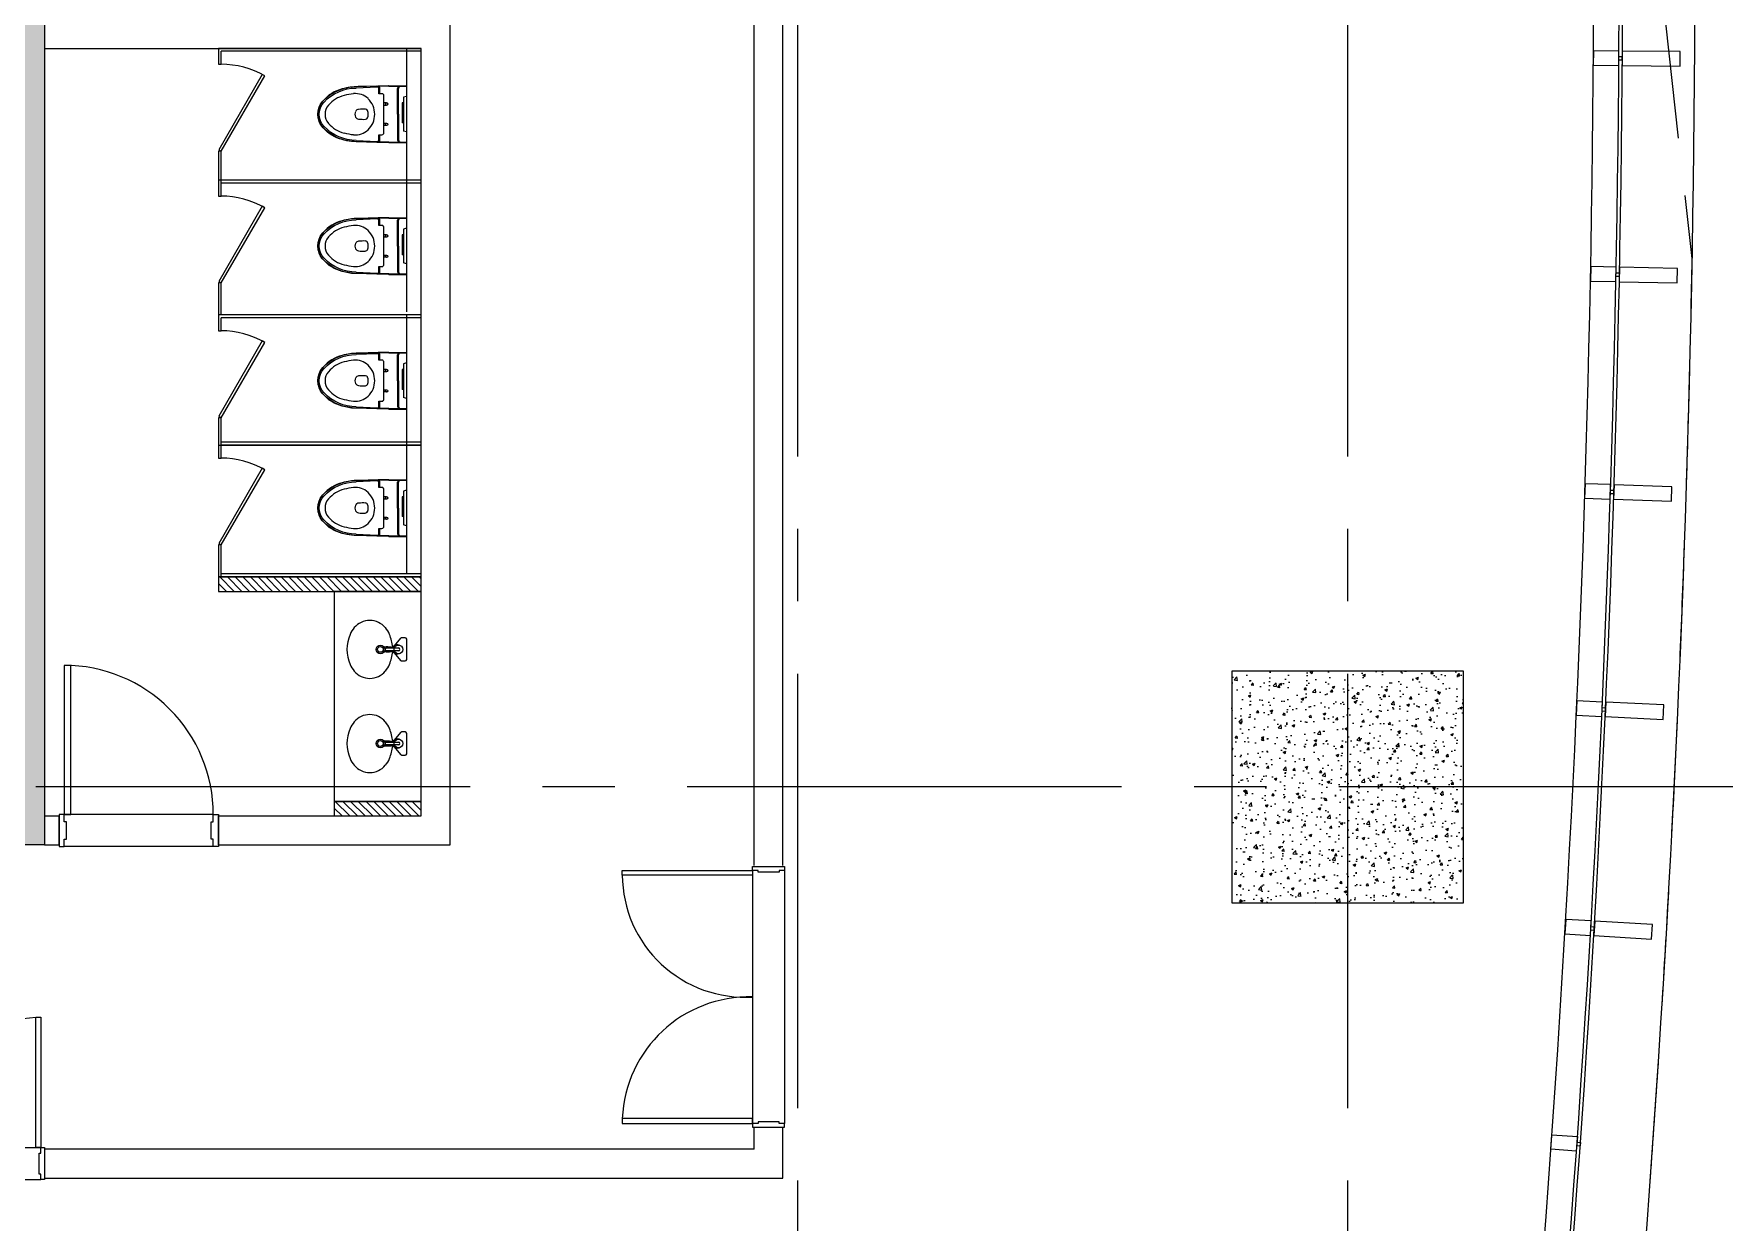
# Model space of a CAD drawing. Header units: millimetres. Extents: x 10000 to 302800, y 6800 to 229018.
# Drawn here: x 126553 to 138229, y 59372 to 67578 of the extents above; entities that cross this region are included whole.
import ezdxf

# ---------------------------------------------------------------- set-up
doc = ezdxf.new("R2010")
doc.units = ezdxf.units.MM
doc.header["$LTSCALE"] = 400
doc.header["$MEASUREMENT"] = 0
doc.linetypes.add('X-EXT_9F$0$DASHED', pattern=[3, 2, -1])
doc.linetypes.add('X-GRID_5~ROOF$0$CENTER2', pattern=[1.125, 0.75, -0.125, 0.125, -0.125])
doc.layers.get('0').update_dxf_attribs({"linetype": 'CONTINUOUS'})
for name, color, linetype in [('A-TXT1', 3, 'CONTINUOUS'), ('X-COL-9F$0$A-COL', 2, 'CONTINUOUS'), ('X-COL-9F$0$A-HAT', 252, 'CONTINUOUS'), ('X-CORE_9F$0$A-CON', 2, 'CONTINUOUS'), ('X-CORE_9F$0$A-HAT', 252, 'CONTINUOUS'), ('X-EXT_9F$0$A-ELE3', 4, 'CONTINUOUS'), ('X-EXT_9F$0$A-ELES', 252, 'CONTINUOUS'), ('X-EXT_9F$0$A-OVHD', 7, 'X-EXT_9F$0$DASHED'), ('X-EXT_9F$0$A-WIN', 6, 'CONTINUOUS'), ('X-frame Office 5~34F$0$A-WINF', 4, 'CONTINUOUS'), ('X-GRID_5~ROOF$0$A-CEN1', 1, 'X-GRID_5~ROOF$0$CENTER2'), ('X-INT-OFFICE-6~20F$0$A-DOOR', 4, 'CONTINUOUS'), ('X-INT-OFFICE-6~20F$0$A-DOORF', 9, 'CONTINUOUS'), ('X-INT-OFFICE-6~20F$0$A-ELE4', 8, 'CONTINUOUS'), ('X-INT-OFFICE-6~20F$0$A-TOIL', 6, 'CONTINUOUS'), ('X-INT-OFFICE-6~20F$0$A-WALD', 7, 'CONTINUOUS')]:
    doc.layers.add(name, color=color, linetype=linetype)

# ---------------------------------------------------------------- blocks, each defined once
blk = doc.blocks.new('X-COL-9F$0$1600X1600_8~11F_C3')
at = {"layer": 'X-COL-9F$0$A-HAT'}
h = blk.add_hatch(dxfattribs=at)
h.set_pattern_fill('AR-CONC', color=256)
h.set_pattern_definition([(50, (-130848.82, -80771.2), (182.18467, -15.93909), [19.05, -209.55]), (355, (-130848.82, -80771.2), (-35.24283, 191.05664), [15.24, -167.64]), (100.451, (-130833.63, -80772.53), (146.9425, 175.11669), [16.19, -178.09]), (46.1842, (-130848.82, -80720.4), (271.07904, -42.04233), [28.575, -314.325]), (96.6356, (-130826.23, -80723.9), (237.40423, 247.42556), [24.285, -267.135]), (351.184, (-130848.82, -80720.4), (237.4046, 247.4251), [22.86, -251.46]), (21, (-130823.42, -80733.1), (151.61488, -102.26552), [19.05, -209.55]), (326, (-130823.42, -80733.1), (61.80203, 184.18797), [15.24, -167.64]), (71.4514, (-130810.78, -80741.63), (213.4165, 81.92286), [16.19, -178.09]), (37.5, (-130848.817, -80771.206), (3.088603, 84.55504), [0, -165.608, 0, -170.18, 0, -168.275]), (7.5, (-130848.82, -80771.21), (66.81966, 100.180575), [0, -97.028, 0, -161.798, 0, -64.135]), (327.5, (-130905.46, -80771.206), (135.590595, -5.728744), [0, -63.5, 0, -198.12, 0, -262.89]), (317.5, (-130930.86, -80771.21), (148.12918, 25.42649), [0, -82.55, 0, -131.572, 0, -186.69])])
h.paths.add_polyline_path([(-800, -800), (800, -800), (800, 800), (-800, 800)])
at = {"layer": 'X-COL-9F$0$A-COL'}
blk.add_lwpolyline([(-800, -800), (800, -800), (800, 800), (-800, 800)], close=True, dxfattribs=at)
blk = doc.blocks.new('X-COL-9F')
at = {"layer": 'X-COL-9F$0$A-COL'}
blk.add_blockref('X-COL-9F$0$1600X1600_8~11F_C3', (130849, 80771), dxfattribs=at)
blk = doc.blocks.new('X-CORE_9F')
at = {"layer": 'X-CORE_9F$0$A-HAT'}
h = blk.add_hatch(dxfattribs=at)
h.set_pattern_fill('AR-CONC', color=256)
h.set_pattern_definition([(50, (0, 0), (182.18467, -15.93909), [19.05, -209.55]), (355, (0, 0), (-35.24283, 191.05664), [15.24, -167.64]), (100.451, (15.18, -1.33), (146.9425, 175.11669), [16.19, -178.09]), (46.1842, (0, 50.8), (271.07904, -42.04233), [28.575, -314.325]), (96.6356, (22.6, 47.3), (237.40423, 247.42556), [24.285, -267.135]), (351.184, (0, 50.8), (237.4046, 247.4251), [22.86, -251.46]), (21, (25.4, 38.1), (151.61488, -102.26552), [19.05, -209.55]), (326, (25.4, 38.1), (61.80203, 184.18797), [15.24, -167.64]), (71.4514, (38.03, 29.58), (213.4165, 81.92286), [16.19, -178.09]), (37.5, (0, 0), (3.088603, 84.55504), [0, -165.608, 0, -170.18, 0, -168.275]), (7.5, (0, 0), (66.81966, 100.180575), [0, -97.028, 0, -161.798, 0, -64.135]), (327.5, (-56.64, 0), (135.590595, -5.728744), [0, -63.5, 0, -198.12, 0, -262.89]), (317.5, (-82.04, 0), (148.12918, 25.42649), [0, -82.55, 0, -131.572, 0, -186.69])])
h.paths.add_polyline_path([(88299, 80871), (84649, 80871), (84649, 87921), (87449, 87921), (87449, 82271), (87749, 82271), (87749, 92271), (88299, 92271), (88299, 92771), (86449, 92771), (86449, 92271), (87449, 92271), (87449, 88221), (84649, 88221), (84649, 92271), (85649, 92271), (85649, 92771), (83499, 92771), (83499, 92471), (84149, 92471), (84149, 80671), (81749, 80671), (81749, 92471), (82399, 92471), (82399, 92771), (81449, 92771), (81449, 80371), (88299, 80371)])
h.paths.add_polyline_path([(91449, 80871), (90349, 80871), (90349, 83671), (93049, 83671), (93049, 80871), (92549, 80871), (92549, 80371), (96349, 80371), (96349, 81521), (96049, 81521), (96049, 80871), (93349, 80871), (93349, 92271), (93424, 92271), (96049, 92271), (96049, 91621), (96349, 91621), (96349, 92771), (92524, 92771), (92524, 92271), (93049, 92271), (93049, 89671), (90349, 89671), (90349, 92271), (91724, 92271), (91724, 92771), (90049, 92771), (90049, 88721), (90349, 88721), (90349, 89371), (93049, 89371), (93049, 83971), (90349, 83971), (90349, 84621), (90049, 84621), (90049, 80871), (90049, 80371), (91449, 80371)])
h.paths.add_polyline_path([(90349, 87321), (90049, 87321), (90049, 86021), (90349, 86021)], flags=17)
h.paths.add_polyline_path([(96349, 90221), (96049, 90221), (96049, 88721), (96349, 88721)], flags=17)
h.paths.add_polyline_path([(96349, 87321), (96049, 87321), (96049, 85821), (96349, 85821)], flags=17)
h.paths.add_polyline_path([(96349, 84421), (96049, 84421), (96049, 82921), (96349, 82921)], flags=17)
h.paths.add_polyline_path([(106049, 81521), (105749, 81521), (105749, 80871), (103049, 80871), (103049, 92271), (105749, 92271), (105749, 91621), (106049, 91621), (106049, 92771), (99749, 92771), (99749, 91621), (100049, 91621), (100049, 92271), (102749, 92271), (102749, 80871), (100049, 80871), (100049, 81521), (99749, 81521), (99749, 80371), (106049, 80371)])
h.paths.add_polyline_path([(100049, 84421), (99749, 84421), (99749, 82921), (100049, 82921)], flags=17)
h.paths.add_polyline_path([(100049, 87321), (99749, 87321), (99749, 85821), (100049, 85821)], flags=17)
h.paths.add_polyline_path([(100049, 90221), (99749, 90221), (99749, 88721), (100049, 88721)], flags=17)
h.paths.add_polyline_path([(106049, 90221), (105749, 90221), (105749, 88721), (106049, 88721)], flags=17)
h.paths.add_polyline_path([(106049, 87321), (105749, 87321), (105749, 85821), (106049, 85821)], flags=17)
h.paths.add_polyline_path([(106049, 84421), (105749, 84421), (105749, 82921), (106049, 82921)], flags=17)
h.paths.add_polyline_path([(114149, 80871), (112749, 80871), (112749, 82721), (114149, 82721), (114149, 83021), (112749, 83021), (112749, 89771), (115549, 89771), (115549, 80371), (116849, 80371), (116849, 80871), (115849, 80871), (115849, 83071), (118649, 83071), (118649, 80871), (117649, 80871), (117649, 80371), (119249, 80371), (119249, 80671), (119149, 80671), (119149, 92471), (119799, 92471), (119799, 92771), (117249, 92771), (117249, 92271), (118649, 92271), (118649, 90421), (117249, 90421), (117249, 90121), (118649, 90121), (118649, 83371), (115849, 83371), (115849, 92771), (115449, 92771), (115449, 92271), (115549, 92271), (115549, 90071), (112749, 90071), (112749, 92271), (114349, 92271), (114349, 92771), (109449, 92771), (109449, 91621), (109749, 91621), (109749, 92271), (112449, 92271), (112449, 80871), (109749, 80871), (109749, 81521), (109449, 81521), (109449, 80371), (114149, 80371)])
h.paths.add_polyline_path([(109749, 84421), (109449, 84421), (109449, 82921), (109749, 82921)])
h.paths.add_polyline_path([(109749, 87321), (109449, 87321), (109449, 85821), (109749, 85821)])
h.paths.add_polyline_path([(109749, 90221), (109449, 90221), (109449, 88721), (109749, 88721)], flags=17)
h.paths.add_polyline_path([(121849, 92771), (120899, 92771), (120899, 92471), (121549, 92471), (121549, 80671), (120349, 80671), (120349, 80371), (121849, 80371)])
at = {"layer": 'X-CORE_9F$0$A-CON', "ltscale": 10}
for p, q in [((121849, 92771), (121849, 80371)), ((121849, 80371), (120349, 80371))]:
    blk.add_line(p, q, dxfattribs=at)
blk = doc.blocks.new('X-frame Office 5~34F$0$frame_office(24Tglass)')
at = {"layer": 'X-frame Office 5~34F$0$A-WINF'}
for p, q in [((-50, 176), (-50, 0)), ((50, 176), (-50, 176)), ((11.5, 200), (-11.5, 200)), ((-11.5, 176), (-11.5, 200)), ((11.5, 176), (11.5, 200)), ((50, 0), (50, 176)), ((-50, 0), (50, 0))]:
    blk.add_line(p, q, dxfattribs=at)
blk = doc.blocks.new('*U337')
at = {"layer": 'X-frame Office 5~34F$0$A-WINF'}
for p, q in [((-50, 176), (-50, 0)), ((50, 176), (-50, 176)), ((11.5, 200), (-11.5, 200)), ((-11.5, 176), (-11.5, 200)), ((11.5, 176), (11.5, 200)), ((50, 0), (50, 176)), ((-50, 0), (50, 0))]:
    blk.add_line(p, q, dxfattribs=at)
blk.add_lwpolyline([(-50, 200), (50, 200), (50, 600), (-50, 600)], close=True, dxfattribs=at)
blk = doc.blocks.new('X-frame Office 5~34F')
at = {"layer": 'X-frame Office 5~34F$0$A-WINF'}
for p, rotation in [((132546, 85804), 269.5010419933387), ((132527, 84314), 268.7652229071265), ((132488, 82815), 268.0294038209145), ((132431, 81316), 267.2935847347023), ((132353, 79807), 266.5577656484901)]:
    blk.add_blockref('*U337', p, dxfattribs=dict(at, rotation=rotation))
at = {"layer": 'X-frame Office 5~34F$0$A-WINF', "xscale": -0.9999999999999999, "rotation": 265.8219465622424}
blk.add_blockref('X-frame Office 5~34F$0$frame_office(24Tglass)', (132257, 78320), dxfattribs=at)
blk = doc.blocks.new('X-EXT_9F')
at = {"layer": 'X-EXT_9F$0$A-ELE3', "ltscale": 10}
blk.add_lwpolyline([(99970, 65294), (104470, 64776, 0.026596), (126595, 66105, 0.345625), (132309, 71743, 0.031644), (133249, 86571, 0.004995), (133225, 88919), (132548, 93419)], format="xyb", dxfattribs=at)
at = {"layer": 'X-EXT_9F$0$A-ELES', "ltscale": 10}
blk.add_lwpolyline([(132549, 86571, 0.031644), (131615, 101311, 0.345625), (126516, 106342, 0.056648), (79581, 106342, 0.345625), (74483, 101311, 0.031644), (73549, 86571, 0.031644), (74483, 71832, 0.345625), (79581, 66801, 0.056648), (126516, 66801, 0.345625), (131615, 71832, 0.031644)], format="xyb", close=True, dxfattribs=at)
at = {"layer": 'X-EXT_9F$0$A-ELES'}
blk.add_lwpolyline([(98470, 65322), (102970, 64771, 0.028396), (126595, 66105, 0.345625), (132309, 71743, 0.031644), (133249, 86571, 0.008188), (133186, 90419), (132451, 94919)], format="xyb", dxfattribs=at)
at = {"layer": 'X-EXT_9F$0$A-OVHD', "flags": 128}
blk.add_lwpolyline([(104470, 65276), (108970, 64855, 0.021196), (126595, 66105, 0.345625), (132309, 71743, 0.02706), (133229, 84419), (132725, 88919)], format="xyb", dxfattribs=at)
at = {"layer": 'X-EXT_9F$0$A-WIN'}
for points in [[(132749, 86571, 0.031644), (131813, 101336, 0.345625), (126539, 106541, 0.056648), (79559, 106541, 0.345625), (74284, 101336, 0.031644), (73349, 86571, 0.031644), (74284, 71806, 0.345625), (79559, 66602, 0.056648), (126539, 66602, 0.345625), (131813, 71806, 0.031644)], [(132725, 86571, 0.031644), (131790, 101333, 0.345625), (126536, 106517, 0.056648), (79561, 106517, 0.345625), (74308, 101333, 0.031644), (73373, 86571, 0.031644), (74308, 71809, 0.345625), (79561, 66626, 0.056648), (126536, 66626, 0.345625), (131790, 71809, 0.031644)]]:
    blk.add_lwpolyline(points, format="xyb", close=True, dxfattribs=at)
blk.add_blockref('X-frame Office 5~34F', (0, 0))
blk = doc.blocks.new('X-GRID_5~ROOF')
at = {"layer": 'X-GRID_5~ROOF$0$A-CEN1', "ltscale": 10}
for p, q in [((127049, 117553), (127049, 58621)), ((130849, 117553), (130849, 58621))]:
    blk.add_line(p, q, dxfattribs=at)
blk.add_lwpolyline([(138288, 80771), (55382, 80771)], dxfattribs=at)
blk = doc.blocks.new('X-INT-OFFICE-6~20F$0$X-INT-OFFICE-22~35F$0$X-INT-OFFICE-6~19F$0$X-INT-OFFICE-22~35F$0$SD-1000-220')
at = {"layer": 'X-INT-OFFICE-6~20F$0$A-DOOR'}
for points in [[(35, 28), (80, 28), (80, 1058), (35, 1058)], [(0, -192), (35, -192), (35, -142), (50, -142), (50, -22), (35, -22), (35, 28), (0, 28)], [(1100, -192), (1065, -192), (1065, -142), (1050, -142), (1050, -22), (1065, -22), (1065, 28), (1100, 28)]]:
    blk.add_lwpolyline(points, close=True, dxfattribs=at)
at = {"layer": 'X-INT-OFFICE-6~20F$0$A-DOORF'}
blk.add_arc((35, 28), 1030, 359.9893, 90.0107, dxfattribs=at)
at = {"layer": 'X-INT-OFFICE-6~20F$0$A-ELE4'}
for p, q in [((1065, 28), (35, 28)), ((1065, -192), (35, -192))]:
    blk.add_line(p, q, dxfattribs=at)
blk = doc.blocks.new('X-INT-OFFICE-6~20F$0$DOOR_2400')
at = {"layer": 'X-INT-OFFICE-6~20F$0$A-DOOR'}
for points in [[(41794, 101558), (41794, 101523), (41844, 101523), (41844, 101508), (42038, 101508), (42038, 101523), (42088, 101523), (42088, 101558)], [(42088, 101523), (42088, 101478), (43288, 101478), (43288, 101523)], [(41794, 99158), (41794, 99193), (41844, 99193), (41844, 99208), (42038, 99208), (42038, 99193), (42088, 99193), (42088, 99158)], [(42088, 99193), (42088, 99238), (43288, 99238), (43288, 99193)]]:
    blk.add_lwpolyline(points, close=True, dxfattribs=at)
at = {"layer": 'X-INT-OFFICE-6~20F$0$A-DOORF'}
for centre, radius, start, end in [((42121, 101526), 1168, 268.3863, 357.6653), ((42157, 99230), 1131, 0.4286, 93.5198)]:
    blk.add_arc(centre, radius, start, end, dxfattribs=at)
at = {"layer": 'X-INT-OFFICE-6~20F$0$A-ELE4'}
for p, q in [((41794, 99193), (41794, 101523)), ((42088, 99193), (42088, 101523))]:
    blk.add_line(p, q, dxfattribs=at)
blk = doc.blocks.new('X-INT-OFFICE-6~20F')
at = {"layer": 'X-INT-OFFICE-6~20F$0$A-TOIL'}
h = blk.add_hatch(dxfattribs=at)
h.set_pattern_fill('ANSI31', color=256, scale=300, angle=450)
h.set_pattern_definition([(135, (203104.422, 1022.39), (-26.516504, -26.516504), [])])
h.paths.add_polyline_path([(124449, 82121), (124449, 82221), (123049, 82221), (123049, 82121)])
h = blk.add_hatch(dxfattribs=at)
h.set_pattern_fill('ANSI31', color=256, scale=300, angle=450)
h.set_pattern_definition([(135, (204804.422, -527.61), (-26.516504, -26.516504), [])])
h.paths.add_polyline_path([(123849, 80571), (123849, 80671), (124449, 80671), (124449, 80571)])
for p, q in [((124449, 85871), (123049, 85871)), ((123049, 85871), (123049, 85761)), ((124449, 85871), (123069, 85871)), ((124449, 85851), (123069, 85851)), ((123069, 85761), (123069, 85851)), ((123049, 85761), (123069, 85761)), ((123049, 85161), (123049, 84941)), ((123069, 85161), (123049, 85161)), ((123069, 84941), (123069, 85161)), ((124449, 84961), (123049, 84961)), ((123049, 84961), (123049, 84851)), ((124449, 84961), (123069, 84961)), ((124449, 84941), (123069, 84941)), ((123069, 84851), (123069, 84941)), ((123049, 84851), (123069, 84851)), ((123069, 84251), (123049, 84251)), ((123049, 84251), (123049, 84031)), ((123069, 84031), (123069, 84251)), ((124449, 84031), (123049, 84031)), ((123049, 84031), (123049, 83921)), ((124449, 84031), (123069, 84031)), ((124449, 84011), (123069, 84011)), ((123069, 83921), (123069, 84011)), ((123049, 83921), (123069, 83921)), ((123069, 83321), (123049, 83321)), ((123049, 83321), (123049, 83101)), ((123069, 83101), (123069, 83321)), ((123049, 83152), (123049, 83042)), ((124449, 83152), (123069, 83152)), ((123049, 83132), (124449, 83132)), ((123049, 83042), (123069, 83042)), ((124449, 83132), (123069, 83132)), ((123069, 83042), (123069, 83132)), ((123069, 82442), (123049, 82442)), ((123049, 82442), (123049, 82222)), ((123069, 82222), (123069, 82442)), ((123049, 82222), (124449, 82222)), ((124449, 82242), (123069, 82242)), ((124241, 81736), (124247, 81736)), ((124307, 81798), (124251, 81731)), ((124340, 81801), (124315, 81801)), ((124350, 81651), (124350, 81791)), ((124211, 81731), (124293, 81731)), ((124293, 81711), (124211, 81711)), ((124247, 81706), (124241, 81706)), ((124251, 81711), (124307, 81645)), ((124315, 81641), (124340, 81641)), ((124340, 81151), (124315, 81151)), ((124211, 81081), (124293, 81081)), ((124293, 81061), (124211, 81061)), ((124241, 81086), (124247, 81086)), ((124247, 81056), (124241, 81056)), ((124307, 81148), (124251, 81081)), ((124251, 81061), (124307, 80995)), ((124350, 81001), (124350, 81141)), ((124315, 80991), (124340, 80991))]:
    blk.add_line(p, q, dxfattribs=at)
for points in [[(124349, 85871), (124349, 84961)], [(124349, 84961), (124349, 84051)], [(124349, 84031), (124349, 83121)], [(124349, 83152), (124349, 82242)]]:
    blk.add_lwpolyline(points, dxfattribs=at)
for points in [[(123369, 85681), (123351, 85691), (123051, 85171), (123069, 85161)], [(123369, 84771), (123351, 84781), (123051, 84261), (123069, 84251)], [(123369, 83841), (123351, 83851), (123051, 83331), (123069, 83321)], [(123369, 82962), (123351, 82972), (123051, 82452), (123069, 82442)], [(124449, 82121), (124449, 82221), (123049, 82221), (123049, 82121)], [(123849, 80671), (124449, 80671), (124449, 82121), (123849, 82121)], [(124449, 80671), (123849, 80671), (123849, 80571), (124449, 80571)]]:
    blk.add_lwpolyline(points, close=True, dxfattribs=at)
for centre, radius in [((124168, 81721), 29.9), ((124168, 81721), 19.9), ((124293, 81721), 30.3), ((124168, 81071), 29.9), ((124168, 81071), 19.9), ((124293, 81071), 30.3)]:
    blk.add_circle(centre, radius, dxfattribs=at)
for centre, radius, start, end in [((123069, 85161), 600, 60, 90), ((123069, 84251), 600, 60, 90), ((123069, 83321), 600, 60, 90), ((123069, 82442), 600, 60, 90), ((124133, 81749), 190, 139.9303, 156.5878), ((124095, 81781), 140, 40.0697, 139.9303), ((124057, 81749), 190, 23.4122, 40.0697), ((124197, 81721), 260, 156.5878, 203.4122), ((124205, 81721), 17.8, 117.0341, 242.9659), ((124216, 81601), 137, 79.4793, 98.2701), ((123992, 81721), 260, 3.4161, 23.4122), ((124248, 81754), 17.3, 268.5058, 314.0345), ((124288, 81713), 39.8, 72.2904, 137.0586), ((124315, 81791), 10, 90, 139.9572), ((124340, 81791), 10, 0, 90), ((124133, 81693), 190, 203.4122, 220.0697), ((124216, 81841), 137, 261.7299, 280.5207), ((124211, 81721), 10, 90, 270), ((124057, 81693), 190, 319.9303, 336.5878), ((123992, 81721), 260, 336.5878, 356.5839), ((124248, 81689), 17.3, 45.9655, 91.4942), ((124288, 81730), 39.8, 222.9414, 287.7096), ((124293, 81721), 10, 270, 90), ((124315, 81651), 10, 220.0428, 270), ((124340, 81651), 10, 270, 0), ((124095, 81661), 140, 220.0697, 319.9303), ((124095, 81131), 140, 40.0697, 139.9303), ((124197, 81071), 260, 156.5878, 203.4122), ((124133, 81099), 190, 139.9303, 156.5878), ((124057, 81099), 190, 23.4122, 40.0697), ((123992, 81071), 260, 3.4161, 23.4122), ((124315, 81141), 10, 90, 139.9572), ((124340, 81141), 10, 0, 90), ((124205, 81071), 17.8, 117.0341, 242.9659), ((124216, 80951), 137, 79.4793, 98.2701), ((124216, 81191), 137, 261.7299, 280.5207), ((124211, 81071), 10, 90, 270), ((123992, 81071), 260, 336.5878, 356.5839), ((124248, 81104), 17.3, 268.5058, 314.0345), ((124248, 81039), 17.3, 45.9655, 91.4942), ((124288, 81063), 39.8, 72.2904, 137.0586), ((124288, 81080), 39.8, 222.9414, 287.7096), ((124293, 81071), 10, 270, 90), ((124133, 81043), 190, 203.4122, 220.0697), ((124095, 81011), 140, 220.0697, 319.9303), ((124057, 81043), 190, 319.9303, 336.5878), ((124315, 81001), 10, 220.0428, 270), ((124340, 81001), 10, 270, 0)]:
    blk.add_arc(centre, radius, start, end, dxfattribs=at)
at = {"layer": 'X-INT-OFFICE-6~20F$0$A-WALD'}
for p, q in [((126749, 80230), (126749, 92921)), ((126949, 80230), (126949, 92921)), ((124649, 80371), (124649, 92771)), ((121849, 85871), (124449, 85871)), ((124449, 80571), (124449, 85871)), ((121849, 80571), (121949, 80571)), ((121949, 80371), (121949, 80571)), ((123049, 80571), (124449, 80571)), ((123049, 80371), (123049, 80571)), ((121849, 80371), (121949, 80371)), ((123049, 80371), (124649, 80371)), ((126749, 80221), (126949, 80221)), ((126749, 78271), (126749, 78421)), ((126749, 78421), (126949, 78421)), ((126949, 78071), (126949, 78421)), ((126749, 78271), (121849, 78271)), ((121849, 78271), (121849, 78071)), ((121849, 78071), (126949, 78071))]:
    blk.add_line(p, q, dxfattribs=at)
at = {"yscale": 0.7499999999999954, "zscale": 0.7499999999999954}
for p, xscale, rotation in [((158305, 154590), 0.7499999999999954, 180), ((45680, 46715), -0.7499999999999954, 270)]:
    blk.add_blockref('X-INT-OFFICE-6~20F$0$DOOR_2400', p, dxfattribs=dict(at, xscale=xscale, rotation=rotation))
at = {"layer": 'X-INT-OFFICE-6~20F$0$A-DOOR'}
blk.add_blockref('X-INT-OFFICE-6~20F$0$X-INT-OFFICE-22~35F$0$X-INT-OFFICE-6~19F$0$X-INT-OFFICE-22~35F$0$SD-1000-220', (121949, 80553), dxfattribs=at)
for points in [[(124349, 85612), (124226, 85612), (124213, 85612), (124201, 85612), (124189, 85611), (124176, 85611), (124164, 85611), (124152, 85610), (124150, 85611), (124148, 85611), (124147, 85611), (124145, 85612), (124001, 85607), (123988, 85606), (123976, 85606), (123964, 85605), (123952, 85603), (123940, 85601), (123928, 85598), (123916, 85595), (123904, 85591), (123889, 85587), (123874, 85582), (123860, 85576), (123845, 85568), (123832, 85561), (123819, 85552), (123806, 85542), (123794, 85532), (123783, 85521), (123772, 85509), (123768, 85505), (123764, 85500), (123761, 85495), (123758, 85490), (123755, 85484), (123749, 85474), (123744, 85463), (123741, 85452), (123738, 85440), (123736, 85428), (123736, 85416), (123736, 85404), (123738, 85393), (123741, 85381), (123744, 85370), (123749, 85359), (123755, 85348), (123758, 85343), (123761, 85338), (123764, 85333), (123768, 85328), (123772, 85323), (123783, 85311), (123794, 85300), (123806, 85290), (123819, 85281), (123832, 85272), (123845, 85264), (123860, 85257), (123874, 85251), (123889, 85245), (123904, 85241), (123916, 85238), (123928, 85234), (123940, 85232), (123952, 85230), (123964, 85228), (123976, 85228), (123988, 85226), (124001, 85226), (124145, 85221), (124147, 85221), (124148, 85221), (124150, 85222), (124152, 85222), (124164, 85222), (124176, 85222), (124189, 85221), (124201, 85221), (124213, 85221), (124226, 85220), (124349, 85220)], [(124349, 84702), (124226, 84702), (124213, 84702), (124201, 84702), (124189, 84701), (124176, 84701), (124164, 84701), (124152, 84700), (124150, 84701), (124148, 84701), (124147, 84701), (124145, 84702), (124001, 84697), (123988, 84696), (123976, 84696), (123964, 84695), (123952, 84693), (123940, 84691), (123928, 84688), (123916, 84685), (123904, 84681), (123889, 84677), (123874, 84672), (123860, 84666), (123845, 84658), (123832, 84651), (123819, 84642), (123806, 84632), (123794, 84622), (123783, 84611), (123772, 84599), (123768, 84595), (123764, 84590), (123761, 84585), (123758, 84580), (123755, 84574), (123749, 84564), (123744, 84553), (123741, 84542), (123738, 84530), (123736, 84518), (123736, 84506), (123736, 84494), (123738, 84483), (123741, 84471), (123744, 84460), (123749, 84449), (123755, 84438), (123758, 84433), (123761, 84428), (123764, 84423), (123768, 84418), (123772, 84413), (123783, 84401), (123794, 84390), (123806, 84380), (123819, 84371), (123832, 84362), (123845, 84354), (123860, 84347), (123874, 84341), (123889, 84335), (123904, 84331), (123916, 84328), (123928, 84324), (123940, 84322), (123952, 84320), (123964, 84318), (123976, 84318), (123988, 84316), (124001, 84316), (124145, 84311), (124147, 84311), (124148, 84311), (124150, 84312), (124152, 84312), (124164, 84312), (124176, 84312), (124189, 84311), (124201, 84311), (124213, 84311), (124226, 84310), (124349, 84310)], [(124349, 83772), (124226, 83772), (124213, 83772), (124201, 83772), (124189, 83771), (124176, 83771), (124164, 83771), (124152, 83770), (124150, 83771), (124148, 83771), (124147, 83771), (124145, 83772), (124001, 83767), (123988, 83766), (123976, 83766), (123964, 83765), (123952, 83763), (123940, 83761), (123928, 83758), (123916, 83755), (123904, 83751), (123889, 83747), (123874, 83742), (123860, 83736), (123845, 83728), (123832, 83721), (123819, 83712), (123806, 83702), (123794, 83692), (123783, 83681), (123772, 83669), (123768, 83665), (123764, 83660), (123761, 83655), (123758, 83650), (123755, 83644), (123749, 83634), (123744, 83623), (123741, 83612), (123738, 83600), (123736, 83588), (123736, 83576), (123736, 83564), (123738, 83553), (123741, 83541), (123744, 83530), (123749, 83519), (123755, 83508), (123758, 83503), (123761, 83498), (123764, 83493), (123768, 83488), (123772, 83483), (123783, 83471), (123794, 83460), (123806, 83450), (123819, 83441), (123832, 83432), (123845, 83424), (123860, 83417), (123874, 83411), (123889, 83405), (123904, 83401), (123916, 83398), (123928, 83394), (123940, 83392), (123952, 83390), (123964, 83388), (123976, 83388), (123988, 83386), (124001, 83386), (124145, 83381), (124147, 83381), (124148, 83381), (124150, 83382), (124152, 83382), (124164, 83382), (124176, 83382), (124189, 83381), (124201, 83381), (124213, 83381), (124226, 83380), (124349, 83380)], [(124349, 82893), (124226, 82893), (124213, 82893), (124201, 82893), (124189, 82892), (124176, 82892), (124164, 82892), (124152, 82891), (124150, 82892), (124148, 82892), (124147, 82893), (124145, 82893), (124001, 82888), (123988, 82888), (123976, 82887), (123964, 82886), (123952, 82884), (123940, 82882), (123928, 82879), (123916, 82876), (123904, 82872), (123889, 82868), (123874, 82863), (123860, 82857), (123845, 82850), (123832, 82842), (123819, 82833), (123806, 82824), (123794, 82813), (123783, 82802), (123772, 82791), (123768, 82786), (123764, 82781), (123761, 82776), (123758, 82771), (123755, 82765), (123749, 82755), (123744, 82744), (123741, 82733), (123738, 82721), (123736, 82709), (123736, 82697), (123736, 82685), (123738, 82674), (123741, 82662), (123744, 82651), (123749, 82640), (123755, 82629), (123758, 82624), (123761, 82619), (123764, 82614), (123768, 82609), (123772, 82604), (123783, 82592), (123794, 82581), (123806, 82571), (123819, 82562), (123832, 82553), (123845, 82545), (123860, 82538), (123874, 82532), (123889, 82527), (123904, 82522), (123916, 82519), (123928, 82516), (123940, 82513), (123952, 82511), (123964, 82509), (123976, 82509), (123988, 82507), (124001, 82507), (124145, 82502), (124147, 82502), (124148, 82502), (124150, 82503), (124152, 82503), (124164, 82503), (124176, 82503), (124189, 82502), (124201, 82502), (124213, 82502), (124226, 82501), (124349, 82501)]]:
    blk.add_wipeout(points).translate(0, 0, 0).dxf.layer = 'X-INT-OFFICE-6~20F$0$A-TOIL'
at = {"layer": 'X-INT-OFFICE-6~20F$0$A-TOIL'}
for p, q in [((124226, 85612), (124349, 85612)), ((124226, 85609), (124349, 85609)), ((124287, 85416), (124287, 85594)), ((124294, 85416), (124294, 85594)), ((124349, 85612), (124349, 85220)), ((124319, 85494), (124319, 85426)), ((124327, 85494), (124319, 85494)), ((124349, 85539), (124327, 85533)), ((124327, 85533), (124327, 85300)), ((124349, 85539), (124349, 85294)), ((124287, 85416), (124287, 85239)), ((124294, 85416), (124294, 85239)), ((124327, 85426), (124319, 85426)), ((124319, 85424), (124319, 85356)), ((124327, 85424), (124319, 85424)), ((124327, 85356), (124319, 85356)), ((124349, 85294), (124327, 85300)), ((124226, 85224), (124349, 85224)), ((124226, 85220), (124349, 85220)), ((124226, 84702), (124349, 84702)), ((124226, 84699), (124349, 84699)), ((124287, 84506), (124287, 84684)), ((124294, 84506), (124294, 84684)), ((124349, 84702), (124349, 84310)), ((124319, 84584), (124319, 84516)), ((124327, 84584), (124319, 84584)), ((124349, 84629), (124327, 84623)), ((124327, 84623), (124327, 84390)), ((124349, 84629), (124349, 84384)), ((124287, 84506), (124287, 84329)), ((124294, 84506), (124294, 84329)), ((124327, 84516), (124319, 84516)), ((124319, 84514), (124319, 84446)), ((124327, 84514), (124319, 84514)), ((124327, 84446), (124319, 84446)), ((124226, 84314), (124349, 84314)), ((124226, 84310), (124349, 84310)), ((124349, 84384), (124327, 84390)), ((124226, 83772), (124349, 83772)), ((124226, 83769), (124349, 83769)), ((124287, 83576), (124287, 83754)), ((124294, 83576), (124294, 83754)), ((124349, 83772), (124349, 83380)), ((124319, 83654), (124319, 83586)), ((124327, 83654), (124319, 83654)), ((124349, 83699), (124327, 83693)), ((124327, 83693), (124327, 83460)), ((124349, 83699), (124349, 83454)), ((124287, 83576), (124287, 83399)), ((124294, 83576), (124294, 83399)), ((124327, 83586), (124319, 83586)), ((124319, 83584), (124319, 83516)), ((124327, 83584), (124319, 83584)), ((124327, 83516), (124319, 83516)), ((124226, 83384), (124349, 83384)), ((124226, 83380), (124349, 83380)), ((124349, 83454), (124327, 83460)), ((124226, 82893), (124349, 82893)), ((124226, 82890), (124349, 82890)), ((124287, 82697), (124287, 82875)), ((124294, 82697), (124294, 82875)), ((124349, 82820), (124327, 82814)), ((124327, 82814), (124327, 82581)), ((124349, 82893), (124349, 82501)), ((124349, 82820), (124349, 82575)), ((124287, 82697), (124287, 82520)), ((124294, 82697), (124294, 82520)), ((124319, 82775), (124319, 82707)), ((124327, 82775), (124319, 82775)), ((124327, 82707), (124319, 82707)), ((124319, 82705), (124319, 82638)), ((124327, 82705), (124319, 82705)), ((124327, 82638), (124319, 82638)), ((124349, 82575), (124327, 82581)), ((124226, 82505), (124349, 82505)), ((124226, 82501), (124349, 82501))]:
    blk.add_line(p, q, dxfattribs=at)
for points in [[(124163, 85275), (124163, 85239, -0.424133), (124144, 85221), (124001, 85226, -0.208401), (123771, 85326, -0.392773), (123771, 85507, -0.208401), (124001, 85607), (124144, 85612, -0.424133), (124163, 85594), (124163, 85558)], [(124152, 85610), (124014, 85607, 0.055395), (123904, 85591, 0.154276), (123772, 85509, 0.179504), (123737, 85416)], [(124001, 85236, -0.208514), (123779, 85332, -0.392773), (123779, 85500, -0.208514), (124001, 85597, -0.208514)], [(124001, 85236), (124146, 85229, 0.427488), (124158, 85240), (124158, 85275), (124179, 85275, 0.414214), (124192, 85288), (124192, 85545, 0.414214), (124179, 85558), (124158, 85558), (124158, 85592, 0.427488), (124146, 85603), (124001, 85597)], [(124226, 85612, 0.012538), (124225, 85612), (124152, 85610)], [(124226, 85609, 0.012538), (124226, 85609), (124157, 85607)], [(124192, 85479), (124211, 85479, 1), (124211, 85494), (124192, 85494)], [(124152, 85222), (124014, 85226, -0.055395), (123904, 85241, -0.154276), (123772, 85323, -0.179504), (123737, 85416)], [(124192, 85354), (124211, 85354, -1), (124211, 85339), (124192, 85339)], [(124226, 85220, -0.012538), (124225, 85220), (124152, 85222)], [(124226, 85224, -0.012538), (124226, 85224), (124157, 85226)], [(124163, 84365), (124163, 84329, -0.424133), (124144, 84311), (124001, 84316, -0.208401), (123771, 84416, -0.392773), (123771, 84597, -0.208401), (124001, 84697), (124144, 84702, -0.424133), (124163, 84684), (124163, 84648)], [(124152, 84700), (124014, 84697, 0.055395), (123904, 84681, 0.154276), (123772, 84599, 0.179504), (123737, 84506)], [(124001, 84326, -0.208514), (123779, 84422, -0.392773), (123779, 84590, -0.208514), (124001, 84687, -0.208514)], [(124001, 84326), (124146, 84319, 0.427488), (124158, 84330), (124158, 84365), (124179, 84365, 0.414214), (124192, 84378), (124192, 84635, 0.414214), (124179, 84648), (124158, 84648), (124158, 84682, 0.427488), (124146, 84693), (124001, 84687)], [(124226, 84702, 0.012538), (124225, 84702), (124152, 84700)], [(124226, 84699, 0.012538), (124226, 84699), (124157, 84697)], [(124192, 84569), (124211, 84569, 1), (124211, 84584), (124192, 84584)], [(124152, 84312), (124014, 84316, -0.055395), (123904, 84331, -0.154276), (123772, 84413, -0.179504), (123737, 84506)], [(124192, 84444), (124211, 84444, -1), (124211, 84429), (124192, 84429)], [(124226, 84310, -0.012538), (124225, 84310), (124152, 84312)], [(124226, 84314, -0.012538), (124226, 84314), (124157, 84316)], [(124163, 83435), (124163, 83399, -0.424133), (124144, 83381), (124001, 83386, -0.208401), (123771, 83486, -0.392773), (123771, 83667, -0.208401), (124001, 83767), (124144, 83772, -0.424133), (124163, 83754), (124163, 83718)], [(124152, 83770), (124014, 83767, 0.055395), (123904, 83751, 0.154276), (123772, 83669, 0.179504), (123737, 83576)], [(124001, 83396, -0.208514), (123779, 83492, -0.392773), (123779, 83660, -0.208514), (124001, 83757, -0.208514)], [(124001, 83396), (124146, 83389, 0.427488), (124158, 83400), (124158, 83435), (124179, 83435, 0.414214), (124192, 83448), (124192, 83705, 0.414214), (124179, 83718), (124158, 83718), (124158, 83752, 0.427488), (124146, 83763), (124001, 83757)], [(124226, 83772, 0.012538), (124225, 83772), (124152, 83770)], [(124226, 83769, 0.012538), (124226, 83769), (124157, 83767)], [(124192, 83639), (124211, 83639, 1), (124211, 83654), (124192, 83654)], [(124152, 83382), (124014, 83386, -0.055395), (123904, 83401, -0.154276), (123772, 83483, -0.179504), (123737, 83576)], [(124192, 83514), (124211, 83514, -1), (124211, 83499), (124192, 83499)], [(124226, 83380, -0.012538), (124225, 83380), (124152, 83382)], [(124226, 83384, -0.012538), (124226, 83384), (124157, 83386)], [(124163, 82556), (124163, 82520, -0.424133), (124144, 82502), (124001, 82507, -0.208401), (123771, 82607, -0.392773), (123771, 82788, -0.208401), (124001, 82888), (124144, 82893, -0.424133), (124163, 82875), (124163, 82839)], [(124152, 82891), (124014, 82888, 0.055395), (123904, 82872, 0.154276), (123772, 82791, 0.179504), (123737, 82697)], [(124001, 82517, -0.208514), (123779, 82614, -0.392773), (123779, 82781, -0.208514), (124001, 82878, -0.208514)], [(124001, 82517), (124146, 82510, 0.427488), (124158, 82521), (124158, 82556), (124179, 82556, 0.414214), (124192, 82569), (124192, 82826, 0.414214), (124179, 82839), (124158, 82839), (124158, 82873, 0.427488), (124146, 82884), (124001, 82878)], [(124226, 82893, 0.012538), (124225, 82893), (124152, 82891)], [(124226, 82890, 0.012538), (124226, 82890), (124157, 82888)], [(124152, 82503), (124014, 82507, -0.055395), (123904, 82522, -0.154276), (123772, 82604, -0.179504), (123737, 82697)], [(124192, 82760), (124211, 82760, 1), (124211, 82775), (124192, 82775)], [(124192, 82635), (124211, 82635, -1), (124211, 82620), (124192, 82620)], [(124226, 82501, -0.012538), (124225, 82501), (124152, 82503)], [(124226, 82505, -0.012538), (124226, 82505), (124157, 82507)]]:
    blk.add_lwpolyline(points, format="xyb", dxfattribs=at)
for centre in [(124211, 85486), (124211, 85346), (124211, 84576), (124211, 84436), (124211, 83646), (124211, 83506), (124211, 82767), (124211, 82627)]:
    blk.add_circle(centre, 8.06, dxfattribs=at)
for centre, radius, start, end in [((124302, 85594), 15, 90, 180), ((124309, 85594), 15, 90, 180), ((123882, 85416), 96, 139.2943, 180), ((123969, 85341), 211, 104.2134, 139.2943), ((124029, 85104), 456, 95.8102, 104.2134), ((123996, 85432), 127, 46.4239, 95.8102), ((123981, 85416), 148, 0, 46.4239), ((123882, 85416), 96, 180, 220.7057), ((123969, 85491), 211, 220.7057, 255.7866), ((124036, 85416), 44, 152.5689, 206.977), ((124020, 85425), 25, 94.6797, 152.5689), ((124019, 85408), 25, 206.977, 264.9289), ((124050, 85058), 393, 87.7012, 94.6797), ((124050, 85754), 373, 264.9289, 272.3261), ((124065, 85436), 15, 23.2465, 87.7012), ((124065, 85397), 15, 272.3261, 336.7417), ((124019, 85416), 64.9, 336.7417, 23.2465), ((123981, 85416), 148, 313.5761, 0), ((124029, 85729), 456, 255.7866, 264.1898), ((123996, 85401), 127, 264.1898, 313.5761), ((124302, 85239), 15, 180, 270), ((124309, 85239), 15, 180, 270), ((124302, 84684), 15, 90, 180), ((124309, 84684), 15, 90, 180), ((123882, 84506), 96, 139.2943, 180), ((123969, 84431), 211, 104.2134, 139.2943), ((124029, 84194), 456, 95.8102, 104.2134), ((123996, 84522), 127, 46.4239, 95.8102), ((124020, 84515), 25, 94.6797, 152.5689), ((124050, 84148), 393, 87.7012, 94.6797), ((124065, 84526), 15, 23.2465, 87.7012), ((123981, 84506), 148, 0, 46.4239), ((123882, 84506), 96, 180, 220.7057), ((123969, 84581), 211, 220.7057, 255.7866), ((124036, 84506), 44, 152.5689, 206.977), ((124019, 84498), 25, 206.977, 264.9289), ((124050, 84844), 373, 264.9289, 272.3261), ((124065, 84487), 15, 272.3261, 336.7417), ((124019, 84506), 64.9, 336.7417, 23.2465), ((123981, 84506), 148, 313.5761, 0), ((124029, 84819), 456, 255.7866, 264.1898), ((123996, 84491), 127, 264.1898, 313.5761), ((124302, 84329), 15, 180, 270), ((124309, 84329), 15, 180, 270), ((123996, 83592), 127, 46.4239, 95.8102), ((124302, 83754), 15, 90, 180), ((124309, 83754), 15, 90, 180), ((123882, 83576), 96, 139.2943, 180), ((123969, 83501), 211, 104.2134, 139.2943), ((124029, 83264), 456, 95.8102, 104.2134), ((124020, 83585), 25, 94.6797, 152.5689), ((124050, 83218), 393, 87.7012, 94.6797), ((124065, 83596), 15, 23.2465, 87.7012), ((124019, 83576), 64.9, 336.7417, 23.2465), ((123981, 83576), 148, 0, 46.4239), ((123882, 83576), 96, 180, 220.7057), ((123969, 83651), 211, 220.7057, 255.7866), ((124036, 83576), 44, 152.5689, 206.977), ((124019, 83568), 25, 206.977, 264.9289), ((124050, 83914), 373, 264.9289, 272.3261), ((124065, 83557), 15, 272.3261, 336.7417), ((123981, 83576), 148, 313.5761, 0), ((124029, 83889), 456, 255.7866, 264.1898), ((123996, 83561), 127, 264.1898, 313.5761), ((124302, 83399), 15, 180, 270), ((124309, 83399), 15, 180, 270), ((123969, 82622), 211, 104.2134, 139.2943), ((124029, 82385), 456, 95.8102, 104.2134), ((123996, 82713), 127, 46.4239, 95.8102), ((123981, 82697), 148, 0, 46.4239), ((124302, 82875), 15, 90, 180), ((124309, 82875), 15, 90, 180), ((123882, 82697), 96, 139.2943, 180), ((123882, 82697), 96, 180, 220.7057), ((124036, 82697), 44, 152.5689, 206.977), ((124020, 82706), 25, 94.6797, 152.5689), ((124019, 82689), 25, 206.977, 264.9289), ((124050, 82339), 393, 87.7012, 94.6797), ((124065, 82717), 15, 23.2465, 87.7012), ((124065, 82678), 15, 272.3261, 336.7417), ((124019, 82697), 64.9, 336.7417, 23.2465), ((123981, 82697), 148, 313.5761, 0), ((123969, 82772), 211, 220.7057, 255.7866), ((124029, 83010), 456, 255.7866, 264.1898), ((123996, 82682), 127, 264.1898, 313.5761), ((124050, 83035), 373, 264.9289, 272.3261), ((124302, 82520), 15, 180, 270), ((124309, 82520), 15, 180, 270)]:
    blk.add_arc(centre, radius, start, end, dxfattribs=at)
blk = doc.blocks.new('X-BASE-9F')
for name in ['X-GRID_5~ROOF', 'X-EXT_9F', 'X-COL-9F', 'X-CORE_9F']:
    blk.add_blockref(name, (0, 0))
blk.add_blockref('X-INT-OFFICE-6~20F', (0, 0))

msp = doc.modelspace()

# ---------------------------------------------------------------- block references
at = {"layer": 'A-TXT1'}
msp.add_blockref('X-BASE-9F', (4779, -18394), dxfattribs=at)

doc.saveas('drawing.dxf')
